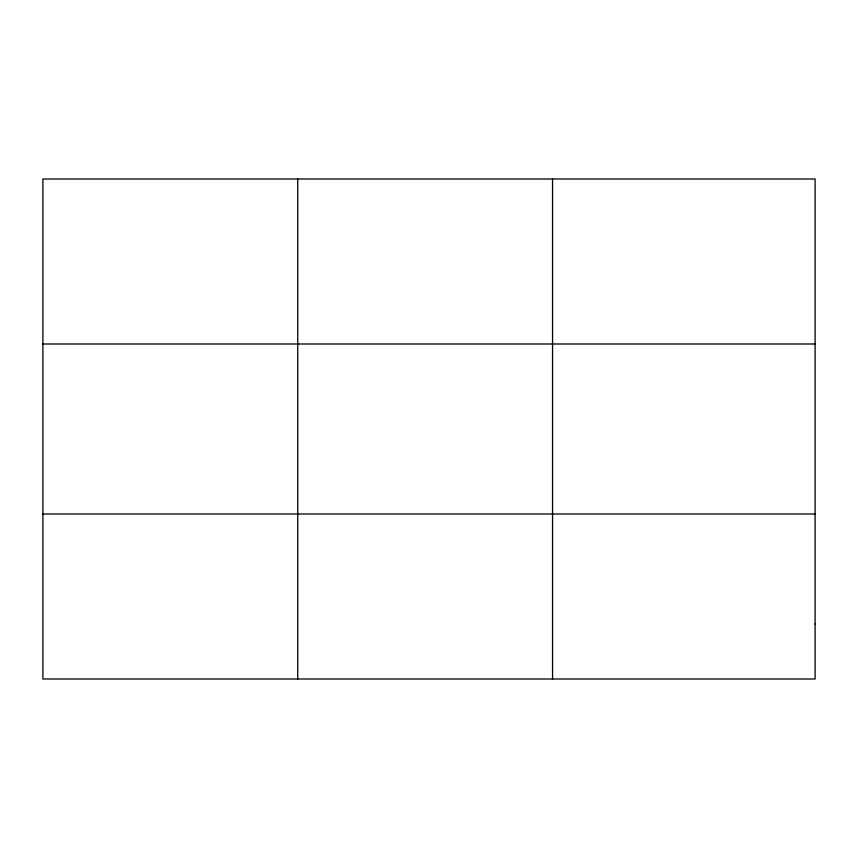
<?xml version="1.0" encoding="UTF-8"?>
<svg xmlns="http://www.w3.org/2000/svg" width="858" height="858" viewBox="0 0 858 858"><rect width="100%" height="100%" fill="white"/><g stroke="black" fill="none" stroke-linecap="round" stroke-linejoin="round"><path stroke-width="1.29" d="M297.726 179L297.726 679M552.552 179L552.552 679M42.9 343.994L815.1 343.994M42.9 514.006L815.1 514.006M815.1 624.002L815.1 679L42.9 679L42.9 179L815.1 179L815.1 624.002"/></g></svg>
